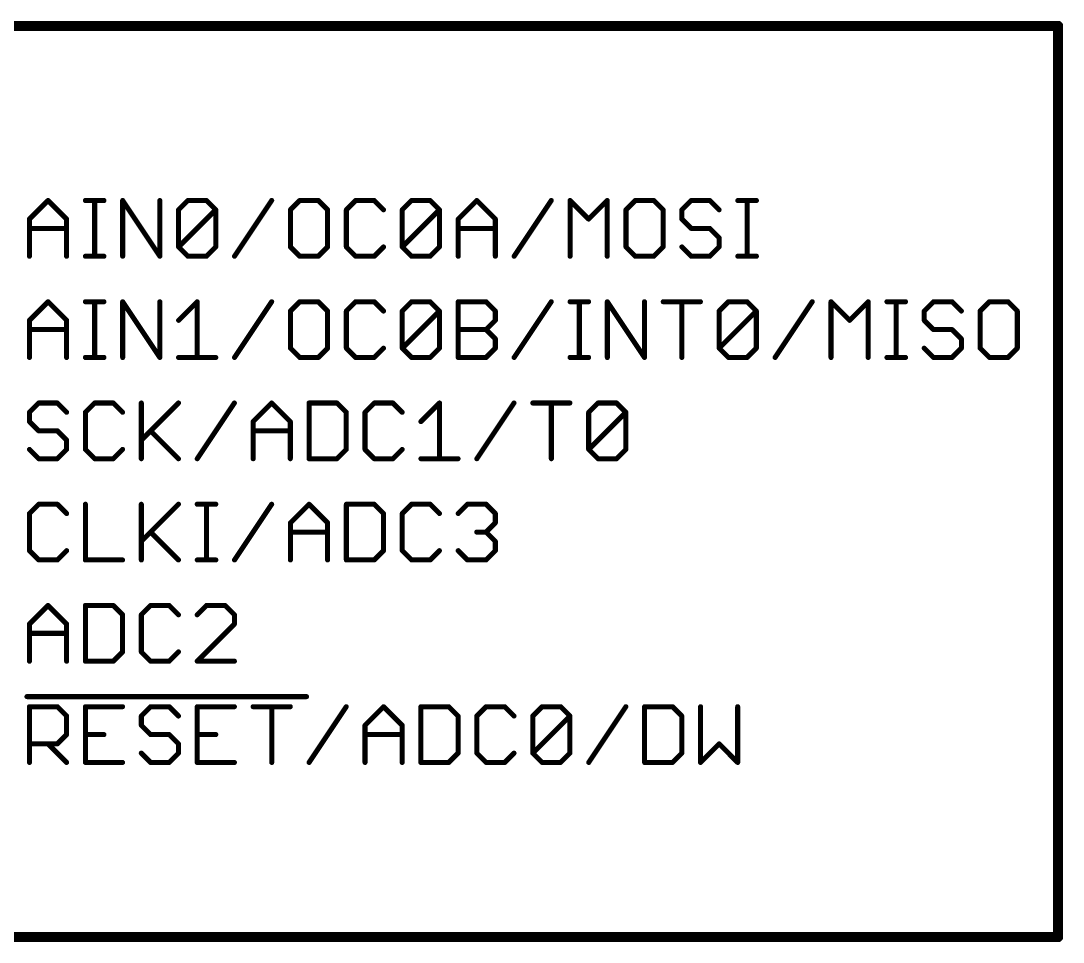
# Model space of a CAD drawing. Extents: x -18 to 94, y 13 to 106.
# Drawn here: x 67.95 to 94.11, y 48.13 to 71.25 of the extents above; entities that cross this region are included whole.
import ezdxf

# ---------------------------------------------------------------- set-up
doc = ezdxf.new("R2010")
doc.units = 0
doc.layers.add('94', color=14, linetype='CONTINUOUS')
doc.layers.add('95', color=251, linetype='CONTINUOUS')

msp = doc.modelspace()

# ---------------------------------------------------------------- linework, layer by layer
at = {"layer": '94', "const_width": 0.254}
for points in [[(50.8, 71.12), (93.98, 71.12)], [(93.98, 71.12), (93.98, 48.26)], [(93.98, 48.26), (50.8, 48.26)]]:
    msp.add_lwpolyline(points, dxfattribs=at)
at = {"layer": '94', "const_width": 0.127}
for points in [[(94.0435, 71.12, 1), (93.9165, 71.12)], [(93.98, 71.0565, 1), (93.98, 71.1835)], [(93.98, 48.1965, 1), (93.98, 48.3235)], [(93.9165, 48.26, 1), (94.0435, 48.26)]]:
    msp.add_lwpolyline(points, format="xyb", dxfattribs=at)
at = {"layer": '95', "const_width": 0.127}
for points in [[(68.1686, 66.2736), (68.6347, 66.7397)], [(68.6347, 66.7397), (69.1007, 66.2736)], [(69.5719, 66.7397), (70.0379, 66.7397)], [(69.8049, 65.3415), (69.8049, 66.7397)], [(70.5074, 65.3415), (70.5074, 66.7397)], [(70.5074, 66.7397), (71.4395, 65.3415)], [(71.4395, 65.3415), (71.4395, 66.7397)], [(71.9107, 66.5067), (72.1437, 66.7397)], [(72.1437, 66.7397), (72.6098, 66.7397)], [(72.6098, 66.7397), (72.8428, 66.5067)], [(73.314, 65.3415), (74.2461, 66.7397)], [(74.9503, 66.7397), (74.7172, 66.5067)], [(75.4163, 66.7397), (74.9503, 66.7397)], [(75.6494, 66.5067), (75.4163, 66.7397)], [(76.3535, 66.7397), (76.1205, 66.5067)], [(76.8196, 66.7397), (76.3535, 66.7397)], [(77.0526, 66.5067), (76.8196, 66.7397)], [(77.5238, 66.5067), (77.7568, 66.7397)], [(77.7568, 66.7397), (78.2229, 66.7397)], [(78.2229, 66.7397), (78.4559, 66.5067)], [(78.9271, 66.2736), (79.3931, 66.7397)], [(79.3931, 66.7397), (79.8592, 66.2736)], [(80.3303, 65.3415), (81.2625, 66.7397)], [(81.7336, 65.3415), (81.7336, 66.7397)], [(81.7336, 66.7397), (82.1997, 66.2736)], [(82.1997, 66.2736), (82.6658, 66.7397)], [(82.6658, 66.7397), (82.6658, 65.3415)], [(83.3699, 66.7397), (83.1369, 66.5067)], [(83.836, 66.7397), (83.3699, 66.7397)], [(84.069, 66.5067), (83.836, 66.7397)], [(84.7732, 66.7397), (84.5402, 66.5067)], [(85.2393, 66.7397), (84.7732, 66.7397)], [(85.4723, 66.5067), (85.2393, 66.7397)], [(85.9435, 66.7397), (86.4095, 66.7397)], [(86.1765, 65.3415), (86.1765, 66.7397)], [(71.9107, 65.5745), (71.9107, 66.5067)], [(71.9107, 65.5745), (72.8428, 66.5067)], [(72.8428, 66.5067), (72.8428, 65.5745)], [(74.7172, 66.5067), (74.7172, 65.5745)], [(75.6494, 65.5745), (75.6494, 66.5067)], [(76.1205, 66.5067), (76.1205, 65.5745)], [(77.5238, 65.5745), (77.5238, 66.5067)], [(77.5238, 65.5745), (78.4559, 66.5067)], [(78.4559, 66.5067), (78.4559, 65.5745)], [(83.1369, 66.5067), (83.1369, 65.5745)], [(84.069, 65.5745), (84.069, 66.5067)], [(84.5402, 66.5067), (84.5402, 66.2736)], [(68.1686, 65.3415), (68.1686, 66.2736)], [(69.1007, 66.2736), (69.1007, 65.3415)], [(78.9271, 65.3415), (78.9271, 66.2736)], [(79.8592, 66.2736), (79.8592, 65.3415)], [(84.5402, 66.2736), (84.7732, 66.0406)], [(68.1686, 66.0406), (69.1007, 66.0406)], [(78.9271, 66.0406), (79.8592, 66.0406)], [(84.7732, 66.0406), (85.2393, 66.0406)], [(85.2393, 66.0406), (85.4723, 65.8076)], [(85.4723, 65.8076), (85.4723, 65.5745)], [(69.5719, 65.3415), (70.0379, 65.3415)], [(72.1437, 65.3415), (71.9107, 65.5745)], [(72.6098, 65.3415), (72.1437, 65.3415)], [(72.8428, 65.5745), (72.6098, 65.3415)], [(74.7172, 65.5745), (74.9503, 65.3415)], [(74.9503, 65.3415), (75.4163, 65.3415)], [(75.4163, 65.3415), (75.6494, 65.5745)], [(76.1205, 65.5745), (76.3535, 65.3415)], [(76.3535, 65.3415), (76.8196, 65.3415)], [(76.8196, 65.3415), (77.0526, 65.5745)], [(77.7568, 65.3415), (77.5238, 65.5745)], [(78.2229, 65.3415), (77.7568, 65.3415)], [(78.4559, 65.5745), (78.2229, 65.3415)], [(83.1369, 65.5745), (83.3699, 65.3415)], [(83.3699, 65.3415), (83.836, 65.3415)], [(83.836, 65.3415), (84.069, 65.5745)], [(84.7732, 65.3415), (84.5402, 65.5745)], [(85.2393, 65.3415), (84.7732, 65.3415)], [(85.4723, 65.5745), (85.2393, 65.3415)], [(85.9435, 65.3415), (86.4095, 65.3415)], [(68.1686, 63.7336), (68.6347, 64.1997)], [(68.6347, 64.1997), (69.1007, 63.7336)], [(69.5719, 64.1997), (70.0379, 64.1997)], [(69.8049, 62.8015), (69.8049, 64.1997)], [(70.5074, 62.8015), (70.5074, 64.1997)], [(70.5074, 64.1997), (71.4395, 62.8015)], [(71.4395, 62.8015), (71.4395, 64.1997)], [(71.9107, 63.7336), (72.3767, 64.1997)], [(72.3767, 64.1997), (72.3767, 62.8015)], [(73.314, 62.8015), (74.2461, 64.1997)], [(74.9503, 64.1997), (74.7172, 63.9667)], [(75.4163, 64.1997), (74.9503, 64.1997)], [(75.6494, 63.9667), (75.4163, 64.1997)], [(76.3535, 64.1997), (76.1205, 63.9667)], [(76.8196, 64.1997), (76.3535, 64.1997)], [(77.0526, 63.9667), (76.8196, 64.1997)], [(77.5238, 63.9667), (77.7568, 64.1997)], [(77.7568, 64.1997), (78.2229, 64.1997)], [(78.2229, 64.1997), (78.4559, 63.9667)], [(78.9271, 62.8015), (78.9271, 64.1997)], [(78.9271, 64.1997), (79.6262, 64.1997)], [(79.6262, 64.1997), (79.8592, 63.9667)], [(80.3303, 62.8015), (81.2625, 64.1997)], [(81.7336, 64.1997), (82.1997, 64.1997)], [(81.9667, 62.8015), (81.9667, 64.1997)], [(82.6691, 62.8015), (82.6691, 64.1997)], [(82.6691, 64.1997), (83.6013, 62.8015)], [(83.6013, 62.8015), (83.6013, 64.1997)], [(84.0724, 64.1997), (85.0045, 64.1997)], [(84.5385, 62.8015), (84.5385, 64.1997)], [(85.4757, 63.9667), (85.7087, 64.1997)], [(85.7087, 64.1997), (86.1748, 64.1997)], [(86.1748, 64.1997), (86.4078, 63.9667)], [(86.879, 62.8015), (87.8111, 64.1997)], [(88.2823, 62.8015), (88.2823, 64.1997)], [(88.2823, 64.1997), (88.7483, 63.7336)], [(88.7483, 63.7336), (89.2144, 64.1997)], [(89.2144, 64.1997), (89.2144, 62.8015)], [(89.6855, 64.1997), (90.1516, 64.1997)], [(89.9186, 62.8015), (89.9186, 64.1997)], [(90.8541, 64.1997), (90.6211, 63.9667)], [(91.3201, 64.1997), (90.8541, 64.1997)], [(91.5532, 63.9667), (91.3201, 64.1997)], [(92.2574, 64.1997), (92.0243, 63.9667)], [(92.7234, 64.1997), (92.2574, 64.1997)], [(92.9565, 63.9667), (92.7234, 64.1997)], [(74.7172, 63.9667), (74.7172, 63.0345)], [(75.6494, 63.0345), (75.6494, 63.9667)], [(76.1205, 63.9667), (76.1205, 63.0345)], [(77.5238, 63.0345), (77.5238, 63.9667)], [(77.5238, 63.0345), (78.4559, 63.9667)], [(78.4559, 63.9667), (78.4559, 63.0345)], [(79.8592, 63.9667), (79.8592, 63.7336)], [(85.4757, 63.0345), (85.4757, 63.9667)], [(85.4757, 63.0345), (86.4078, 63.9667)], [(86.4078, 63.9667), (86.4078, 63.0345)], [(90.6211, 63.9667), (90.6211, 63.7336)], [(92.0243, 63.9667), (92.0243, 63.0345)], [(92.9565, 63.0345), (92.9565, 63.9667)], [(68.1686, 62.8015), (68.1686, 63.7336)], [(68.1686, 63.5006), (69.1007, 63.5006)], [(69.1007, 63.7336), (69.1007, 62.8015)], [(78.9271, 63.5006), (79.6262, 63.5006)], [(79.8592, 63.7336), (79.6262, 63.5006)], [(79.6262, 63.5006), (79.8592, 63.2676)], [(90.6211, 63.7336), (90.8541, 63.5006)], [(90.8541, 63.5006), (91.3201, 63.5006)], [(91.3201, 63.5006), (91.5532, 63.2676)], [(79.8592, 63.2676), (79.8592, 63.0345)], [(91.5532, 63.2676), (91.5532, 63.0345)], [(74.7172, 63.0345), (74.9503, 62.8015)], [(75.4163, 62.8015), (75.6494, 63.0345)], [(76.1205, 63.0345), (76.3535, 62.8015)], [(76.8196, 62.8015), (77.0526, 63.0345)], [(77.7568, 62.8015), (77.5238, 63.0345)], [(78.4559, 63.0345), (78.2229, 62.8015)], [(79.8592, 63.0345), (79.6262, 62.8015)], [(85.7087, 62.8015), (85.4757, 63.0345)], [(86.4078, 63.0345), (86.1748, 62.8015)], [(90.8541, 62.8015), (90.6211, 63.0345)], [(91.5532, 63.0345), (91.3201, 62.8015)], [(92.0243, 63.0345), (92.2574, 62.8015)], [(92.7234, 62.8015), (92.9565, 63.0345)], [(69.5719, 62.8015), (70.0379, 62.8015)], [(71.9107, 62.8015), (72.8428, 62.8015)], [(74.9503, 62.8015), (75.4163, 62.8015)], [(76.3535, 62.8015), (76.8196, 62.8015)], [(78.2229, 62.8015), (77.7568, 62.8015)], [(79.6262, 62.8015), (78.9271, 62.8015)], [(81.7336, 62.8015), (82.1997, 62.8015)], [(86.1748, 62.8015), (85.7087, 62.8015)], [(89.6855, 62.8015), (90.1516, 62.8015)], [(91.3201, 62.8015), (90.8541, 62.8015)], [(92.2574, 62.8015), (92.7234, 62.8015)], [(68.4016, 61.6597), (68.1686, 61.4267)], [(68.1686, 61.4267), (68.1686, 61.1936)], [(68.8677, 61.6597), (68.4016, 61.6597)], [(69.1007, 61.4267), (68.8677, 61.6597)], [(69.8049, 61.6597), (69.5719, 61.4267)], [(69.5719, 61.4267), (69.5719, 60.4945)], [(70.271, 61.6597), (69.8049, 61.6597)], [(70.504, 61.4267), (70.271, 61.6597)], [(70.9752, 61.6597), (70.9752, 60.2615)], [(70.9752, 60.7276), (71.9073, 61.6597)], [(72.3784, 60.2615), (73.3106, 61.6597)], [(73.7817, 61.1936), (74.2478, 61.6597)], [(74.2478, 61.6597), (74.7138, 61.1936)], [(75.185, 61.6597), (75.185, 60.2615)], [(75.8841, 61.6597), (75.185, 61.6597)], [(76.1171, 61.4267), (75.8841, 61.6597)], [(76.1171, 60.4945), (76.1171, 61.4267)], [(76.8213, 61.6597), (76.5883, 61.4267)], [(76.5883, 61.4267), (76.5883, 60.4945)], [(77.2874, 61.6597), (76.8213, 61.6597)], [(77.5204, 61.4267), (77.2874, 61.6597)], [(77.9915, 61.1936), (78.4576, 61.6597)], [(78.4576, 61.6597), (78.4576, 60.2615)], [(79.3948, 60.2615), (80.327, 61.6597)], [(80.7981, 61.6597), (81.7302, 61.6597)], [(81.2642, 60.2615), (81.2642, 61.6597)], [(82.2014, 61.4267), (82.4344, 61.6597)], [(82.2014, 60.4945), (82.2014, 61.4267)], [(82.2014, 60.4945), (83.1335, 61.4267)], [(82.4344, 61.6597), (82.9005, 61.6597)], [(82.9005, 61.6597), (83.1335, 61.4267)], [(83.1335, 61.4267), (83.1335, 60.4945)], [(68.1686, 61.1936), (68.4016, 60.9606)], [(73.7817, 60.2615), (73.7817, 61.1936)], [(74.7138, 61.1936), (74.7138, 60.2615)], [(68.4016, 60.9606), (68.8677, 60.9606)], [(68.8677, 60.9606), (69.1007, 60.7276)], [(71.2082, 60.9606), (71.9073, 60.2615)], [(73.7817, 60.9606), (74.7138, 60.9606)], [(69.1007, 60.7276), (69.1007, 60.4945)], [(68.4016, 60.2615), (68.1686, 60.4945)], [(69.1007, 60.4945), (68.8677, 60.2615)], [(69.5719, 60.4945), (69.8049, 60.2615)], [(70.271, 60.2615), (70.504, 60.4945)], [(75.8841, 60.2615), (76.1171, 60.4945)], [(76.5883, 60.4945), (76.8213, 60.2615)], [(77.2874, 60.2615), (77.5204, 60.4945)], [(82.4344, 60.2615), (82.2014, 60.4945)], [(83.1335, 60.4945), (82.9005, 60.2615)], [(68.8677, 60.2615), (68.4016, 60.2615)], [(69.8049, 60.2615), (70.271, 60.2615)], [(75.185, 60.2615), (75.8841, 60.2615)], [(76.8213, 60.2615), (77.2874, 60.2615)], [(77.9915, 60.2615), (78.9237, 60.2615)], [(82.9005, 60.2615), (82.4344, 60.2615)], [(68.4016, 59.1197), (68.1686, 58.8867)], [(68.8677, 59.1197), (68.4016, 59.1197)], [(69.1007, 58.8867), (68.8677, 59.1197)], [(69.5719, 59.1197), (69.5719, 57.7215)], [(70.9752, 59.1197), (70.9752, 57.7215)], [(70.9752, 58.1876), (71.9073, 59.1197)], [(72.3784, 59.1197), (72.8445, 59.1197)], [(72.6115, 57.7215), (72.6115, 59.1197)], [(73.314, 57.7215), (74.2461, 59.1197)], [(74.7172, 58.6536), (75.1833, 59.1197)], [(75.1833, 59.1197), (75.6494, 58.6536)], [(76.1205, 59.1197), (76.1205, 57.7215)], [(76.8196, 59.1197), (76.1205, 59.1197)], [(77.0526, 58.8867), (76.8196, 59.1197)], [(77.7568, 59.1197), (77.5238, 58.8867)], [(78.2229, 59.1197), (77.7568, 59.1197)], [(78.4559, 58.8867), (78.2229, 59.1197)], [(78.9271, 58.8867), (79.1601, 59.1197)], [(79.1601, 59.1197), (79.6262, 59.1197)], [(79.6262, 59.1197), (79.8592, 58.8867)], [(68.1686, 58.8867), (68.1686, 57.9545)], [(77.0526, 57.9545), (77.0526, 58.8867)], [(77.5238, 58.8867), (77.5238, 57.9545)], [(79.8592, 58.8867), (79.8592, 58.6536)], [(74.7172, 57.7215), (74.7172, 58.6536)], [(75.6494, 58.6536), (75.6494, 57.7215)], [(79.8592, 58.6536), (79.6262, 58.4206)], [(71.2082, 58.4206), (71.9073, 57.7215)], [(74.7172, 58.4206), (75.6494, 58.4206)], [(79.6262, 58.4206), (79.3931, 58.4206)], [(79.6262, 58.4206), (79.8592, 58.1876)], [(79.8592, 58.1876), (79.8592, 57.9545)], [(68.1686, 57.9545), (68.4016, 57.7215)], [(68.8677, 57.7215), (69.1007, 57.9545)], [(76.8196, 57.7215), (77.0526, 57.9545)], [(77.5238, 57.9545), (77.7568, 57.7215)], [(78.2229, 57.7215), (78.4559, 57.9545)], [(79.1601, 57.7215), (78.9271, 57.9545)], [(79.8592, 57.9545), (79.6262, 57.7215)], [(68.4016, 57.7215), (68.8677, 57.7215)], [(69.5719, 57.7215), (70.504, 57.7215)], [(72.3784, 57.7215), (72.8445, 57.7215)], [(76.1205, 57.7215), (76.8196, 57.7215)], [(77.7568, 57.7215), (78.2229, 57.7215)], [(79.6262, 57.7215), (79.1601, 57.7215)], [(68.1686, 56.1136), (68.6347, 56.5797)], [(68.6347, 56.5797), (69.1007, 56.1136)], [(69.5719, 56.5797), (69.5719, 55.1815)], [(70.271, 56.5797), (69.5719, 56.5797)], [(70.504, 56.3467), (70.271, 56.5797)], [(71.2082, 56.5797), (70.9752, 56.3467)], [(71.6743, 56.5797), (71.2082, 56.5797)], [(71.9073, 56.3467), (71.6743, 56.5797)], [(72.6115, 56.5797), (72.3784, 56.3467)], [(73.0775, 56.5797), (72.6115, 56.5797)], [(73.3106, 56.3467), (73.0775, 56.5797)], [(70.504, 55.4145), (70.504, 56.3467)], [(70.9752, 56.3467), (70.9752, 55.4145)], [(73.3106, 56.1136), (73.3106, 56.3467)], [(68.1686, 55.1815), (68.1686, 56.1136)], [(69.1007, 56.1136), (69.1007, 55.1815)], [(72.3784, 55.1815), (73.3106, 56.1136)], [(68.1686, 55.8806), (69.1007, 55.8806)], [(70.271, 55.1815), (70.504, 55.4145)], [(70.9752, 55.4145), (71.2082, 55.1815)], [(71.6743, 55.1815), (71.9073, 55.4145)], [(69.5719, 55.1815), (70.271, 55.1815)], [(71.2082, 55.1815), (71.6743, 55.1815)], [(73.3106, 55.1815), (72.3784, 55.1815)], [(68.1051, 54.2925), (75.1215, 54.2925)], [(68.1686, 52.6415), (68.1686, 54.0397)], [(68.1686, 54.0397), (68.8677, 54.0397)], [(68.8677, 54.0397), (69.1007, 53.8067)], [(70.504, 54.0397), (69.5719, 54.0397)], [(69.5719, 54.0397), (69.5719, 52.6415)], [(71.2082, 54.0397), (70.9752, 53.8067)], [(71.6743, 54.0397), (71.2082, 54.0397)], [(71.9073, 53.8067), (71.6743, 54.0397)], [(73.3106, 54.0397), (72.3784, 54.0397)], [(72.3784, 54.0397), (72.3784, 52.6415)], [(73.7817, 54.0397), (74.7138, 54.0397)], [(74.2478, 52.6415), (74.2478, 54.0397)], [(75.185, 52.6415), (76.1171, 54.0397)], [(76.5883, 53.5736), (77.0543, 54.0397)], [(77.0543, 54.0397), (77.5204, 53.5736)], [(77.9915, 54.0397), (77.9915, 52.6415)], [(78.6906, 54.0397), (77.9915, 54.0397)], [(78.9237, 53.8067), (78.6906, 54.0397)], [(79.6279, 54.0397), (79.3948, 53.8067)], [(80.0939, 54.0397), (79.6279, 54.0397)], [(80.327, 53.8067), (80.0939, 54.0397)], [(80.7981, 53.8067), (81.0311, 54.0397)], [(81.0311, 54.0397), (81.4972, 54.0397)], [(81.4972, 54.0397), (81.7302, 53.8067)], [(82.2014, 52.6415), (83.1335, 54.0397)], [(83.6047, 54.0397), (83.6047, 52.6415)], [(84.3038, 54.0397), (83.6047, 54.0397)], [(84.5368, 53.8067), (84.3038, 54.0397)], [(85.0079, 54.0397), (85.0079, 52.6415)], [(85.9401, 52.6415), (85.9401, 54.0397)], [(69.1007, 53.8067), (69.1007, 53.3406)], [(70.9752, 53.8067), (70.9752, 53.5736)], [(70.9752, 53.5736), (71.2082, 53.3406)], [(76.5883, 52.6415), (76.5883, 53.5736)], [(77.5204, 53.5736), (77.5204, 52.6415)], [(78.9237, 52.8745), (78.9237, 53.8067)], [(79.3948, 53.8067), (79.3948, 52.8745)], [(80.7981, 52.8745), (80.7981, 53.8067)], [(80.7981, 52.8745), (81.7302, 53.8067)], [(81.7302, 53.8067), (81.7302, 52.8745)], [(84.5368, 52.8745), (84.5368, 53.8067)], [(69.1007, 53.3406), (68.8677, 53.1076)], [(69.5719, 53.3406), (70.0379, 53.3406)], [(71.2082, 53.3406), (71.6743, 53.3406)], [(71.6743, 53.3406), (71.9073, 53.1076)], [(72.3784, 53.3406), (72.8445, 53.3406)], [(76.5883, 53.3406), (77.5204, 53.3406)], [(68.8677, 53.1076), (68.1686, 53.1076)], [(68.6347, 53.1076), (69.1007, 52.6415)], [(71.9073, 53.1076), (71.9073, 52.8745)], [(85.0079, 52.6415), (85.474, 53.1076)], [(85.474, 53.1076), (85.9401, 52.6415)], [(71.2082, 52.6415), (70.9752, 52.8745)], [(71.9073, 52.8745), (71.6743, 52.6415)], [(78.6906, 52.6415), (78.9237, 52.8745)], [(79.3948, 52.8745), (79.6279, 52.6415)], [(80.0939, 52.6415), (80.327, 52.8745)], [(81.0311, 52.6415), (80.7981, 52.8745)], [(81.7302, 52.8745), (81.4972, 52.6415)], [(84.3038, 52.6415), (84.5368, 52.8745)], [(69.5719, 52.6415), (70.504, 52.6415)], [(71.6743, 52.6415), (71.2082, 52.6415)], [(72.3784, 52.6415), (73.3106, 52.6415)], [(77.9915, 52.6415), (78.6906, 52.6415)], [(79.6279, 52.6415), (80.0939, 52.6415)], [(81.4972, 52.6415), (81.0311, 52.6415)], [(83.6047, 52.6415), (84.3038, 52.6415)]]:
    msp.add_lwpolyline(points, dxfattribs=at)
at = {"layer": '95', "const_width": 0.0635}
for points in [[(68.6571, 66.7621, 1), (68.6122, 66.7172)], [(68.6571, 66.7172, 1), (68.6122, 66.7621)], [(69.5719, 66.7714, 1), (69.5719, 66.7079)], [(69.8367, 66.7397, 1), (69.7732, 66.7397)], [(70.0379, 66.7079, 1), (70.0379, 66.7714)], [(70.5391, 66.7397, 1), (70.4756, 66.7397)], [(70.5338, 66.7573, 1), (70.481, 66.7221)], [(71.4713, 66.7397, 1), (71.4078, 66.7397)], [(72.1437, 66.7714, 1), (72.1437, 66.7079)], [(72.1662, 66.7172, 1), (72.1213, 66.7621)], [(72.6322, 66.7621, 1), (72.5873, 66.7172)], [(72.6098, 66.7079, 1), (72.6098, 66.7714)], [(74.2725, 66.7221, 1), (74.2197, 66.7573)], [(74.9503, 66.7714, 1), (74.9503, 66.7079)], [(74.9727, 66.7172, 1), (74.9278, 66.7621)], [(75.4388, 66.7621, 1), (75.3939, 66.7172)], [(75.4163, 66.7079, 1), (75.4163, 66.7714)], [(76.3535, 66.7714, 1), (76.3535, 66.7079)], [(76.376, 66.7172, 1), (76.3311, 66.7621)], [(76.8421, 66.7621, 1), (76.7972, 66.7172)], [(76.8196, 66.7079, 1), (76.8196, 66.7714)], [(77.7568, 66.7714, 1), (77.7568, 66.7079)], [(77.7793, 66.7172, 1), (77.7344, 66.7621)], [(78.2453, 66.7621, 1), (78.2004, 66.7172)], [(78.2229, 66.7079, 1), (78.2229, 66.7714)], [(79.4156, 66.7621, 1), (79.3707, 66.7172)], [(79.4156, 66.7172, 1), (79.3707, 66.7621)], [(81.2889, 66.7221, 1), (81.2361, 66.7573)], [(81.7654, 66.7397, 1), (81.7019, 66.7397)], [(81.7561, 66.7621, 1), (81.7112, 66.7172)], [(82.6975, 66.7397, 1), (82.634, 66.7397)], [(82.6882, 66.7172, 1), (82.6433, 66.7621)], [(83.3699, 66.7714, 1), (83.3699, 66.7079)], [(83.3924, 66.7172, 1), (83.3475, 66.7621)], [(83.8584, 66.7621, 1), (83.8135, 66.7172)], [(83.836, 66.7079, 1), (83.836, 66.7714)], [(84.7732, 66.7714, 1), (84.7732, 66.7079)], [(84.7957, 66.7172, 1), (84.7508, 66.7621)], [(85.2617, 66.7621, 1), (85.2168, 66.7172)], [(85.2393, 66.7079, 1), (85.2393, 66.7714)], [(85.9435, 66.7714, 1), (85.9435, 66.7079)], [(86.2082, 66.7397, 1), (86.1447, 66.7397)], [(86.4095, 66.7079, 1), (86.4095, 66.7714)], [(71.9424, 66.5067, 1), (71.8789, 66.5067)], [(71.8882, 66.5291, 1), (71.9331, 66.4842)], [(72.8746, 66.5067, 1), (72.8111, 66.5067)], [(72.8653, 66.4842, 1), (72.8204, 66.5291)], [(72.8204, 66.4842, 1), (72.8653, 66.5291)], [(74.749, 66.5067, 1), (74.6855, 66.5067)], [(74.6948, 66.5291, 1), (74.7397, 66.4842)], [(75.6811, 66.5067, 1), (75.6176, 66.5067)], [(75.6269, 66.4842, 1), (75.6718, 66.5291)], [(76.1523, 66.5067, 1), (76.0888, 66.5067)], [(76.0981, 66.5291, 1), (76.143, 66.4842)], [(77.0302, 66.4842, 1), (77.0751, 66.5291)], [(77.5555, 66.5067, 1), (77.492, 66.5067)], [(77.5013, 66.5291, 1), (77.5462, 66.4842)], [(78.4877, 66.5067, 1), (78.4242, 66.5067)], [(78.4784, 66.4842, 1), (78.4335, 66.5291)], [(78.4335, 66.4842, 1), (78.4784, 66.5291)], [(83.1686, 66.5067, 1), (83.1051, 66.5067)], [(83.1144, 66.5291, 1), (83.1594, 66.4842)], [(84.1008, 66.5067, 1), (84.0373, 66.5067)], [(84.0466, 66.4842, 1), (84.0915, 66.5291)], [(84.5719, 66.5067, 1), (84.5084, 66.5067)], [(84.5177, 66.5291, 1), (84.5626, 66.4842)], [(85.4499, 66.4842, 1), (85.4948, 66.5291)], [(68.2004, 66.2736, 1), (68.1368, 66.2736)], [(68.1461, 66.2961, 1), (68.1911, 66.2512)], [(69.1325, 66.2736, 1), (69.069, 66.2736)], [(69.0783, 66.2512, 1), (69.1232, 66.2961)], [(78.9588, 66.2736, 1), (78.8953, 66.2736)], [(78.9046, 66.2961, 1), (78.9495, 66.2512)], [(79.8909, 66.2736, 1), (79.8274, 66.2736)], [(79.8367, 66.2512, 1), (79.8816, 66.2961)], [(82.1772, 66.2961, 1), (82.2221, 66.2512)], [(82.1772, 66.2512, 1), (82.2221, 66.2961)], [(84.5084, 66.2736, 1), (84.5719, 66.2736)], [(84.5626, 66.2961, 1), (84.5177, 66.2512)], [(68.1686, 66.0723, 1), (68.1686, 66.0088)], [(69.1007, 66.0088, 1), (69.1007, 66.0723)], [(78.9271, 66.0723, 1), (78.9271, 66.0088)], [(79.8592, 66.0088, 1), (79.8592, 66.0723)], [(84.7732, 66.0723, 1), (84.7732, 66.0088)], [(84.7508, 66.0181, 1), (84.7957, 66.063)], [(85.2617, 66.063, 1), (85.2168, 66.0181)], [(85.2393, 66.0088, 1), (85.2393, 66.0723)], [(85.5041, 65.8076, 1), (85.4406, 65.8076)], [(85.4499, 65.7851, 1), (85.4948, 65.83)], [(69.5719, 65.3732, 1), (69.5719, 65.3097)], [(70.0379, 65.3097, 1), (70.0379, 65.3732)], [(71.4131, 65.3239, 1), (71.4659, 65.3591)], [(71.8789, 65.5745, 1), (71.9424, 65.5745)], [(71.9331, 65.597, 1), (71.8882, 65.5521)], [(71.8882, 65.597, 1), (71.9331, 65.5521)], [(72.1437, 65.3732, 1), (72.1437, 65.3097)], [(72.1213, 65.319, 1), (72.1662, 65.364)], [(72.5873, 65.364, 1), (72.6322, 65.319)], [(72.6098, 65.3097, 1), (72.6098, 65.3732)], [(72.8111, 65.5745, 1), (72.8746, 65.5745)], [(72.8653, 65.5521, 1), (72.8204, 65.597)], [(73.2875, 65.3591, 1), (73.3404, 65.3239)], [(74.7397, 65.597, 1), (74.6948, 65.5521)], [(74.6855, 65.5745, 1), (74.749, 65.5745)], [(74.9503, 65.3732, 1), (74.9503, 65.3097)], [(74.9278, 65.319, 1), (74.9727, 65.364)], [(75.3939, 65.364, 1), (75.4388, 65.319)], [(75.4163, 65.3097, 1), (75.4163, 65.3732)], [(75.6176, 65.5745, 1), (75.6811, 65.5745)], [(75.6718, 65.5521, 1), (75.6269, 65.597)], [(76.143, 65.597, 1), (76.0981, 65.5521)], [(76.0888, 65.5745, 1), (76.1523, 65.5745)], [(76.3535, 65.3732, 1), (76.3535, 65.3097)], [(76.3311, 65.319, 1), (76.376, 65.364)], [(76.7972, 65.364, 1), (76.8421, 65.319)], [(76.8196, 65.3097, 1), (76.8196, 65.3732)], [(77.0751, 65.5521, 1), (77.0302, 65.597)], [(77.5462, 65.597, 1), (77.5013, 65.5521)], [(77.5013, 65.597, 1), (77.5462, 65.5521)], [(77.492, 65.5745, 1), (77.5555, 65.5745)], [(77.7568, 65.3732, 1), (77.7568, 65.3097)], [(77.7344, 65.319, 1), (77.7793, 65.364)], [(78.2004, 65.364, 1), (78.2453, 65.319)], [(78.2229, 65.3097, 1), (78.2229, 65.3732)], [(78.4242, 65.5745, 1), (78.4877, 65.5745)], [(78.4784, 65.5521, 1), (78.4335, 65.597)], [(80.3039, 65.3591, 1), (80.3568, 65.3239)], [(83.1051, 65.5745, 1), (83.1686, 65.5745)], [(83.1594, 65.597, 1), (83.1144, 65.5521)], [(83.3699, 65.3732, 1), (83.3699, 65.3097)], [(83.3475, 65.319, 1), (83.3924, 65.364)], [(83.8135, 65.364, 1), (83.8584, 65.319)], [(83.836, 65.3097, 1), (83.836, 65.3732)], [(84.0373, 65.5745, 1), (84.1008, 65.5745)], [(84.0915, 65.5521, 1), (84.0466, 65.597)], [(84.5626, 65.597, 1), (84.5177, 65.5521)], [(84.7732, 65.3732, 1), (84.7732, 65.3097)], [(84.7508, 65.319, 1), (84.7957, 65.364)], [(85.2168, 65.364, 1), (85.2617, 65.319)], [(85.2393, 65.3097, 1), (85.2393, 65.3732)], [(85.4406, 65.5745, 1), (85.5041, 65.5745)], [(85.4948, 65.5521, 1), (85.4499, 65.597)], [(85.9435, 65.3732, 1), (85.9435, 65.3097)], [(86.4095, 65.3097, 1), (86.4095, 65.3732)], [(68.1368, 65.3415, 1), (68.2004, 65.3415)], [(69.069, 65.3415, 1), (69.1325, 65.3415)], [(69.7732, 65.3415, 1), (69.8367, 65.3415)], [(70.4756, 65.3415, 1), (70.5391, 65.3415)], [(71.4078, 65.3415, 1), (71.4713, 65.3415)], [(78.8953, 65.3415, 1), (78.9588, 65.3415)], [(79.8274, 65.3415, 1), (79.8909, 65.3415)], [(81.7019, 65.3415, 1), (81.7654, 65.3415)], [(82.634, 65.3415, 1), (82.6975, 65.3415)], [(86.1447, 65.3415, 1), (86.2082, 65.3415)], [(68.6571, 64.2221, 1), (68.6122, 64.1772)], [(68.6571, 64.1772, 1), (68.6122, 64.2221)], [(69.5719, 64.2314, 1), (69.5719, 64.1679)], [(69.8367, 64.1997, 1), (69.7732, 64.1997)], [(70.0379, 64.1679, 1), (70.0379, 64.2314)], [(70.5391, 64.1997, 1), (70.4756, 64.1997)], [(70.5338, 64.2173, 1), (70.481, 64.1821)], [(71.4713, 64.1997, 1), (71.4078, 64.1997)], [(72.4085, 64.1997, 1), (72.345, 64.1997)], [(72.3992, 64.1772, 1), (72.3543, 64.2221)], [(74.2725, 64.1821, 1), (74.2197, 64.2173)], [(74.9503, 64.2314, 1), (74.9503, 64.1679)], [(74.9727, 64.1772, 1), (74.9278, 64.2221)], [(75.4388, 64.2221, 1), (75.3939, 64.1772)], [(75.4163, 64.1679, 1), (75.4163, 64.2314)], [(76.3535, 64.2314, 1), (76.3535, 64.1679)], [(76.376, 64.1772, 1), (76.3311, 64.2221)], [(76.8421, 64.2221, 1), (76.7972, 64.1772)], [(76.8196, 64.1679, 1), (76.8196, 64.2314)], [(77.7568, 64.2314, 1), (77.7568, 64.1679)], [(77.7793, 64.1772, 1), (77.7344, 64.2221)], [(78.2453, 64.2221, 1), (78.2004, 64.1772)], [(78.2229, 64.1679, 1), (78.2229, 64.2314)], [(78.9588, 64.1997, 1), (78.8953, 64.1997)], [(78.9271, 64.2314, 1), (78.9271, 64.1679)], [(79.6486, 64.2221, 1), (79.6037, 64.1772)], [(79.6262, 64.1679, 1), (79.6262, 64.2314)], [(81.2889, 64.1821, 1), (81.2361, 64.2173)], [(81.7336, 64.2314, 1), (81.7336, 64.1679)], [(81.9984, 64.1997, 1), (81.9349, 64.1997)], [(82.1997, 64.1679, 1), (82.1997, 64.2314)], [(82.7009, 64.1997, 1), (82.6374, 64.1997)], [(82.6956, 64.2173, 1), (82.6427, 64.1821)], [(83.633, 64.1997, 1), (83.5695, 64.1997)], [(84.0724, 64.2314, 1), (84.0724, 64.1679)], [(84.5702, 64.1997, 1), (84.5067, 64.1997)], [(85.0045, 64.1679, 1), (85.0045, 64.2314)], [(85.7087, 64.2314, 1), (85.7087, 64.1679)], [(85.7312, 64.1772, 1), (85.6863, 64.2221)], [(86.1972, 64.2221, 1), (86.1523, 64.1772)], [(86.1748, 64.1679, 1), (86.1748, 64.2314)], [(87.8375, 64.1821, 1), (87.7847, 64.2173)], [(88.314, 64.1997, 1), (88.2505, 64.1997)], [(88.3047, 64.2221, 1), (88.2598, 64.1772)], [(89.2461, 64.1997, 1), (89.1826, 64.1997)], [(89.2368, 64.1772, 1), (89.1919, 64.2221)], [(89.6855, 64.2314, 1), (89.6855, 64.1679)], [(89.9503, 64.1997, 1), (89.8868, 64.1997)], [(90.1516, 64.1679, 1), (90.1516, 64.2314)], [(90.8541, 64.2314, 1), (90.8541, 64.1679)], [(90.8765, 64.1772, 1), (90.8316, 64.2221)], [(91.3426, 64.2221, 1), (91.2977, 64.1772)], [(91.3201, 64.1679, 1), (91.3201, 64.2314)], [(92.2574, 64.2314, 1), (92.2574, 64.1679)], [(92.2798, 64.1772, 1), (92.2349, 64.2221)], [(92.7459, 64.2221, 1), (92.701, 64.1772)], [(92.7234, 64.1679, 1), (92.7234, 64.2314)], [(74.749, 63.9667, 1), (74.6855, 63.9667)], [(74.6948, 63.9891, 1), (74.7397, 63.9442)], [(75.6811, 63.9667, 1), (75.6176, 63.9667)], [(75.6269, 63.9442, 1), (75.6718, 63.9891)], [(76.1523, 63.9667, 1), (76.0888, 63.9667)], [(76.0981, 63.9891, 1), (76.143, 63.9442)], [(77.0302, 63.9442, 1), (77.0751, 63.9891)], [(77.5555, 63.9667, 1), (77.492, 63.9667)], [(77.5013, 63.9891, 1), (77.5462, 63.9442)], [(78.4877, 63.9667, 1), (78.4242, 63.9667)], [(78.4784, 63.9442, 1), (78.4335, 63.9891)], [(78.4335, 63.9442, 1), (78.4784, 63.9891)], [(79.8909, 63.9667, 1), (79.8274, 63.9667)], [(79.8367, 63.9442, 1), (79.8816, 63.9891)], [(85.5074, 63.9667, 1), (85.4439, 63.9667)], [(85.4532, 63.9891, 1), (85.4981, 63.9442)], [(86.4396, 63.9667, 1), (86.3761, 63.9667)], [(86.4303, 63.9442, 1), (86.3854, 63.9891)], [(86.3854, 63.9442, 1), (86.4303, 63.9891)], [(90.6528, 63.9667, 1), (90.5893, 63.9667)], [(90.5986, 63.9891, 1), (90.6435, 63.9442)], [(91.5307, 63.9442, 1), (91.5756, 63.9891)], [(92.0561, 63.9667, 1), (91.9926, 63.9667)], [(92.0019, 63.9891, 1), (92.0468, 63.9442)], [(92.9882, 63.9667, 1), (92.9247, 63.9667)], [(92.934, 63.9442, 1), (92.9789, 63.9891)], [(68.2004, 63.7336, 1), (68.1368, 63.7336)], [(68.1461, 63.7561, 1), (68.1911, 63.7112)], [(68.1686, 63.5323, 1), (68.1686, 63.4688)], [(69.1325, 63.7336, 1), (69.069, 63.7336)], [(69.0783, 63.7112, 1), (69.1232, 63.7561)], [(69.1007, 63.4688, 1), (69.1007, 63.5323)], [(71.8882, 63.7561, 1), (71.9331, 63.7112)], [(78.9271, 63.5323, 1), (78.9271, 63.4688)], [(79.6486, 63.523, 1), (79.6037, 63.4781)], [(79.6262, 63.4688, 1), (79.6262, 63.5323)], [(79.8274, 63.7336, 1), (79.8909, 63.7336)], [(79.8816, 63.7112, 1), (79.8367, 63.7561)], [(88.7259, 63.7561, 1), (88.7708, 63.7112)], [(88.7259, 63.7112, 1), (88.7708, 63.7561)], [(90.5893, 63.7336, 1), (90.6528, 63.7336)], [(90.6435, 63.7561, 1), (90.5986, 63.7112)], [(90.8541, 63.5323, 1), (90.8541, 63.4688)], [(91.3426, 63.523, 1), (91.2977, 63.4781)], [(91.3201, 63.4688, 1), (91.3201, 63.5323)], [(79.6037, 63.523, 1), (79.6486, 63.4781)], [(79.8909, 63.2676, 1), (79.8274, 63.2676)], [(79.8367, 63.2451, 1), (79.8816, 63.29)], [(90.8316, 63.4781, 1), (90.8765, 63.523)], [(91.5849, 63.2676, 1), (91.5214, 63.2676)], [(91.5307, 63.2451, 1), (91.5756, 63.29)], [(74.7397, 63.057, 1), (74.6948, 63.0121)], [(74.6855, 63.0345, 1), (74.749, 63.0345)], [(75.6176, 63.0345, 1), (75.6811, 63.0345)], [(75.6718, 63.0121, 1), (75.6269, 63.057)], [(76.143, 63.057, 1), (76.0981, 63.0121)], [(76.0888, 63.0345, 1), (76.1523, 63.0345)], [(77.0751, 63.0121, 1), (77.0302, 63.057)], [(77.5462, 63.057, 1), (77.5013, 63.0121)], [(77.5013, 63.057, 1), (77.5462, 63.0121)], [(77.492, 63.0345, 1), (77.5555, 63.0345)], [(78.4242, 63.0345, 1), (78.4877, 63.0345)], [(78.4784, 63.0121, 1), (78.4335, 63.057)], [(79.8274, 63.0345, 1), (79.8909, 63.0345)], [(79.8816, 63.0121, 1), (79.8367, 63.057)], [(85.4439, 63.0345, 1), (85.5074, 63.0345)], [(85.4981, 63.057, 1), (85.4532, 63.0121)], [(85.4532, 63.057, 1), (85.4981, 63.0121)], [(86.3761, 63.0345, 1), (86.4396, 63.0345)], [(86.4303, 63.0121, 1), (86.3854, 63.057)], [(90.6435, 63.057, 1), (90.5986, 63.0121)], [(91.5214, 63.0345, 1), (91.5849, 63.0345)], [(91.5756, 63.0121, 1), (91.5307, 63.057)], [(91.9926, 63.0345, 1), (92.0561, 63.0345)], [(92.0468, 63.057, 1), (92.0019, 63.0121)], [(92.9247, 63.0345, 1), (92.9882, 63.0345)], [(92.9789, 63.0121, 1), (92.934, 63.057)], [(68.1368, 62.8015, 1), (68.2004, 62.8015)], [(69.069, 62.8015, 1), (69.1325, 62.8015)], [(69.5719, 62.8333, 1), (69.5719, 62.7698)], [(69.7732, 62.8015, 1), (69.8367, 62.8015)], [(70.0379, 62.7698, 1), (70.0379, 62.8333)], [(70.4756, 62.8015, 1), (70.5391, 62.8015)], [(71.4078, 62.8015, 1), (71.4713, 62.8015)], [(71.4131, 62.7839, 1), (71.4659, 62.8191)], [(71.9107, 62.8333, 1), (71.9107, 62.7698)], [(72.345, 62.8015, 1), (72.4085, 62.8015)], [(72.8428, 62.7698, 1), (72.8428, 62.8333)], [(73.2875, 62.8191, 1), (73.3404, 62.7839)], [(74.9503, 62.8333, 1), (74.9503, 62.7698)], [(74.9278, 62.779, 1), (74.9727, 62.824)], [(75.3939, 62.824, 1), (75.4388, 62.779)], [(75.4163, 62.7698, 1), (75.4163, 62.8333)], [(76.3535, 62.8333, 1), (76.3535, 62.7698)], [(76.3311, 62.779, 1), (76.376, 62.824)], [(76.7972, 62.824, 1), (76.8421, 62.779)], [(76.8196, 62.7698, 1), (76.8196, 62.8333)], [(77.7568, 62.8333, 1), (77.7568, 62.7698)], [(77.7344, 62.779, 1), (77.7793, 62.824)], [(78.2004, 62.824, 1), (78.2453, 62.779)], [(78.2229, 62.7698, 1), (78.2229, 62.8333)], [(78.9271, 62.8333, 1), (78.9271, 62.7698)], [(78.8953, 62.8015, 1), (78.9588, 62.8015)], [(79.6037, 62.824, 1), (79.6486, 62.779)], [(79.6262, 62.7698, 1), (79.6262, 62.8333)], [(80.3039, 62.8191, 1), (80.3568, 62.7839)], [(81.7336, 62.8333, 1), (81.7336, 62.7698)], [(81.9349, 62.8015, 1), (81.9984, 62.8015)], [(82.1997, 62.7698, 1), (82.1997, 62.8333)], [(82.6374, 62.8015, 1), (82.7009, 62.8015)], [(83.5695, 62.8015, 1), (83.633, 62.8015)], [(83.5749, 62.7839, 1), (83.6277, 62.8191)], [(84.5067, 62.8015, 1), (84.5702, 62.8015)], [(85.7087, 62.8333, 1), (85.7087, 62.7698)], [(85.6863, 62.779, 1), (85.7312, 62.824)], [(86.1523, 62.824, 1), (86.1972, 62.779)], [(86.1748, 62.7698, 1), (86.1748, 62.8333)], [(86.8526, 62.8191, 1), (86.9054, 62.7839)], [(88.2505, 62.8015, 1), (88.314, 62.8015)], [(89.1826, 62.8015, 1), (89.2461, 62.8015)], [(89.6855, 62.8333, 1), (89.6855, 62.7698)], [(89.8868, 62.8015, 1), (89.9503, 62.8015)], [(90.1516, 62.7698, 1), (90.1516, 62.8333)], [(90.8541, 62.8333, 1), (90.8541, 62.7698)], [(90.8316, 62.779, 1), (90.8765, 62.824)], [(91.2977, 62.824, 1), (91.3426, 62.779)], [(91.3201, 62.7698, 1), (91.3201, 62.8333)], [(92.2574, 62.8333, 1), (92.2574, 62.7698)], [(92.2349, 62.779, 1), (92.2798, 62.824)], [(92.701, 62.824, 1), (92.7459, 62.779)], [(92.7234, 62.7698, 1), (92.7234, 62.8333)], [(68.2004, 61.4267, 1), (68.1368, 61.4267)], [(68.1461, 61.4491, 1), (68.1911, 61.4042)], [(68.4016, 61.6914, 1), (68.4016, 61.6279)], [(68.4241, 61.6372, 1), (68.3792, 61.6821)], [(68.8901, 61.6821, 1), (68.8452, 61.6372)], [(68.8677, 61.6279, 1), (68.8677, 61.6914)], [(69.0783, 61.4042, 1), (69.1232, 61.4491)], [(69.6036, 61.4267, 1), (69.5401, 61.4267)], [(69.5494, 61.4491, 1), (69.5943, 61.4042)], [(69.8049, 61.6914, 1), (69.8049, 61.6279)], [(69.8274, 61.6372, 1), (69.7825, 61.6821)], [(70.2934, 61.6821, 1), (70.2485, 61.6372)], [(70.271, 61.6279, 1), (70.271, 61.6914)], [(70.4816, 61.4042, 1), (70.5265, 61.4491)], [(71.0069, 61.6597, 1), (70.9434, 61.6597)], [(71.9297, 61.6372, 1), (71.8848, 61.6821)], [(73.337, 61.6421, 1), (73.2841, 61.6773)], [(74.2702, 61.6821, 1), (74.2253, 61.6372)], [(74.2702, 61.6372, 1), (74.2253, 61.6821)], [(75.2167, 61.6597, 1), (75.1532, 61.6597)], [(75.185, 61.6914, 1), (75.185, 61.6279)], [(75.9065, 61.6821, 1), (75.8616, 61.6372)], [(75.8841, 61.6279, 1), (75.8841, 61.6914)], [(76.1489, 61.4267, 1), (76.0854, 61.4267)], [(76.0947, 61.4042, 1), (76.1396, 61.4491)], [(76.62, 61.4267, 1), (76.5565, 61.4267)], [(76.5658, 61.4491, 1), (76.6107, 61.4042)], [(76.8213, 61.6914, 1), (76.8213, 61.6279)], [(76.8438, 61.6372, 1), (76.7988, 61.6821)], [(77.3098, 61.6821, 1), (77.2649, 61.6372)], [(77.2874, 61.6279, 1), (77.2874, 61.6914)], [(77.4979, 61.4042, 1), (77.5428, 61.4491)], [(78.4894, 61.6597, 1), (78.4259, 61.6597)], [(78.4801, 61.6372, 1), (78.4352, 61.6821)], [(80.3534, 61.6421, 1), (80.3005, 61.6773)], [(80.7981, 61.6914, 1), (80.7981, 61.6279)], [(81.2959, 61.6597, 1), (81.2324, 61.6597)], [(81.7302, 61.6279, 1), (81.7302, 61.6914)], [(82.2331, 61.4267, 1), (82.1696, 61.4267)], [(82.1789, 61.4491, 1), (82.2238, 61.4042)], [(82.4344, 61.6914, 1), (82.4344, 61.6279)], [(82.4569, 61.6372, 1), (82.412, 61.6821)], [(82.9229, 61.6821, 1), (82.878, 61.6372)], [(82.9005, 61.6279, 1), (82.9005, 61.6914)], [(83.1653, 61.4267, 1), (83.1018, 61.4267)], [(83.156, 61.4042, 1), (83.1111, 61.4491)], [(83.1111, 61.4042, 1), (83.156, 61.4491)], [(68.1368, 61.1936, 1), (68.2004, 61.1936)], [(68.1911, 61.2161, 1), (68.1461, 61.1712)], [(73.8135, 61.1936, 1), (73.75, 61.1936)], [(73.7593, 61.2161, 1), (73.8042, 61.1712)], [(74.7456, 61.1936, 1), (74.6821, 61.1936)], [(74.6914, 61.1712, 1), (74.7363, 61.2161)], [(77.9691, 61.2161, 1), (78.014, 61.1712)], [(68.4016, 60.9923, 1), (68.4016, 60.9288)], [(68.3792, 60.9381, 1), (68.4241, 60.983)], [(68.8901, 60.983, 1), (68.8452, 60.9381)], [(68.8677, 60.9288, 1), (68.8677, 60.9923)], [(71.2306, 60.983, 1), (71.1857, 60.9381)], [(73.7817, 60.9923, 1), (73.7817, 60.9288)], [(74.7138, 60.9288, 1), (74.7138, 60.9923)], [(69.1325, 60.7276, 1), (69.069, 60.7276)], [(69.0783, 60.7051, 1), (69.1232, 60.75)], [(70.9527, 60.75, 1), (70.9976, 60.7051)], [(68.1911, 60.517, 1), (68.1461, 60.4721)], [(69.069, 60.4945, 1), (69.1325, 60.4945)], [(69.1232, 60.4721, 1), (69.0783, 60.517)], [(69.5401, 60.4945, 1), (69.6036, 60.4945)], [(69.5943, 60.517, 1), (69.5494, 60.4721)], [(70.5265, 60.4721, 1), (70.4816, 60.517)], [(76.0854, 60.4945, 1), (76.1489, 60.4945)], [(76.1396, 60.4721, 1), (76.0947, 60.517)], [(76.5565, 60.4945, 1), (76.62, 60.4945)], [(76.6107, 60.517, 1), (76.5658, 60.4721)], [(77.5428, 60.4721, 1), (77.4979, 60.517)], [(82.2238, 60.517, 1), (82.1789, 60.4721)], [(82.1789, 60.517, 1), (82.2238, 60.4721)], [(82.1696, 60.4945, 1), (82.2331, 60.4945)], [(83.1018, 60.4945, 1), (83.1653, 60.4945)], [(83.156, 60.4721, 1), (83.1111, 60.517)], [(68.4016, 60.2933, 1), (68.4016, 60.2298)], [(68.3792, 60.239, 1), (68.4241, 60.284)], [(68.8452, 60.284, 1), (68.8901, 60.239)], [(68.8677, 60.2298, 1), (68.8677, 60.2933)], [(69.8049, 60.2933, 1), (69.8049, 60.2298)], [(69.7825, 60.239, 1), (69.8274, 60.284)], [(70.2485, 60.284, 1), (70.2934, 60.239)], [(70.271, 60.2298, 1), (70.271, 60.2933)], [(70.9434, 60.2615, 1), (71.0069, 60.2615)], [(71.8848, 60.239, 1), (71.9297, 60.284)], [(72.352, 60.2791, 1), (72.4049, 60.2439)], [(73.75, 60.2615, 1), (73.8135, 60.2615)], [(74.6821, 60.2615, 1), (74.7456, 60.2615)], [(75.1532, 60.2615, 1), (75.2167, 60.2615)], [(75.185, 60.2933, 1), (75.185, 60.2298)], [(75.8616, 60.284, 1), (75.9065, 60.239)], [(75.8841, 60.2298, 1), (75.8841, 60.2933)], [(76.8213, 60.2933, 1), (76.8213, 60.2298)], [(76.7988, 60.239, 1), (76.8438, 60.284)], [(77.2649, 60.284, 1), (77.3098, 60.239)], [(77.2874, 60.2298, 1), (77.2874, 60.2933)], [(77.9915, 60.2933, 1), (77.9915, 60.2298)], [(78.4259, 60.2615, 1), (78.4894, 60.2615)], [(78.9237, 60.2298, 1), (78.9237, 60.2933)], [(79.3684, 60.2791, 1), (79.4212, 60.2439)], [(81.2324, 60.2615, 1), (81.2959, 60.2615)], [(82.4344, 60.2933, 1), (82.4344, 60.2298)], [(82.412, 60.239, 1), (82.4569, 60.284)], [(82.878, 60.284, 1), (82.9229, 60.239)], [(82.9005, 60.2298, 1), (82.9005, 60.2933)], [(68.4016, 59.1514, 1), (68.4016, 59.0879)], [(68.4241, 59.0972, 1), (68.3792, 59.1421)], [(68.8901, 59.1421, 1), (68.8452, 59.0972)], [(68.8677, 59.0879, 1), (68.8677, 59.1514)], [(69.6036, 59.1197, 1), (69.5401, 59.1197)], [(71.0069, 59.1197, 1), (70.9434, 59.1197)], [(71.9297, 59.0972, 1), (71.8848, 59.1421)], [(72.3784, 59.1514, 1), (72.3784, 59.0879)], [(72.6432, 59.1197, 1), (72.5797, 59.1197)], [(72.8445, 59.0879, 1), (72.8445, 59.1514)], [(74.2725, 59.1021, 1), (74.2197, 59.1373)], [(75.2057, 59.1421, 1), (75.1608, 59.0972)], [(75.2057, 59.0972, 1), (75.1608, 59.1421)], [(76.1205, 59.1514, 1), (76.1205, 59.0879)], [(76.1523, 59.1197, 1), (76.0888, 59.1197)], [(76.8421, 59.1421, 1), (76.7972, 59.0972)], [(76.8196, 59.0879, 1), (76.8196, 59.1514)], [(77.7568, 59.1514, 1), (77.7568, 59.0879)], [(77.7793, 59.0972, 1), (77.7344, 59.1421)], [(78.2453, 59.1421, 1), (78.2004, 59.0972)], [(78.2229, 59.0879, 1), (78.2229, 59.1514)], [(79.1601, 59.1514, 1), (79.1601, 59.0879)], [(79.1825, 59.0972, 1), (79.1376, 59.1421)], [(79.6486, 59.1421, 1), (79.6037, 59.0972)], [(79.6262, 59.0879, 1), (79.6262, 59.1514)], [(68.2004, 58.8867, 1), (68.1368, 58.8867)], [(68.1461, 58.9091, 1), (68.1911, 58.8642)], [(69.0783, 58.8642, 1), (69.1232, 58.9091)], [(77.0844, 58.8867, 1), (77.0209, 58.8867)], [(77.0302, 58.8642, 1), (77.0751, 58.9091)], [(77.5555, 58.8867, 1), (77.492, 58.8867)], [(77.5013, 58.9091, 1), (77.5462, 58.8642)], [(78.4335, 58.8642, 1), (78.4784, 58.9091)], [(78.9046, 58.9091, 1), (78.9495, 58.8642)], [(79.8909, 58.8867, 1), (79.8274, 58.8867)], [(79.8367, 58.8642, 1), (79.8816, 58.9091)], [(74.749, 58.6536, 1), (74.6855, 58.6536)], [(74.6948, 58.6761, 1), (74.7397, 58.6312)], [(75.6811, 58.6536, 1), (75.6176, 58.6536)], [(75.6269, 58.6312, 1), (75.6718, 58.6761)], [(79.8274, 58.6536, 1), (79.8909, 58.6536)], [(79.8816, 58.6312, 1), (79.8367, 58.6761)], [(71.2306, 58.443, 1), (71.1857, 58.3981)], [(74.7172, 58.4523, 1), (74.7172, 58.3888)], [(75.6494, 58.3888, 1), (75.6494, 58.4523)], [(79.3931, 58.4523, 1), (79.3931, 58.3888)], [(79.6486, 58.443, 1), (79.6037, 58.3981)], [(79.6037, 58.443, 1), (79.6486, 58.3981)], [(79.6262, 58.3888, 1), (79.6262, 58.4523)], [(70.9527, 58.21, 1), (70.9976, 58.1651)], [(79.8909, 58.1876, 1), (79.8274, 58.1876)], [(79.8367, 58.1651, 1), (79.8816, 58.21)], [(68.1368, 57.9545, 1), (68.2004, 57.9545)], [(68.1911, 57.977, 1), (68.1461, 57.9321)], [(69.1232, 57.9321, 1), (69.0783, 57.977)], [(77.0209, 57.9545, 1), (77.0844, 57.9545)], [(77.0751, 57.9321, 1), (77.0302, 57.977)], [(77.5462, 57.977, 1), (77.5013, 57.9321)], [(77.492, 57.9545, 1), (77.5555, 57.9545)], [(78.4784, 57.9321, 1), (78.4335, 57.977)], [(78.9495, 57.977, 1), (78.9046, 57.9321)], [(79.8274, 57.9545, 1), (79.8909, 57.9545)], [(79.8816, 57.9321, 1), (79.8367, 57.977)], [(68.4016, 57.7533, 1), (68.4016, 57.6898)], [(68.3792, 57.699, 1), (68.4241, 57.744)], [(68.8452, 57.744, 1), (68.8901, 57.699)], [(68.8677, 57.6898, 1), (68.8677, 57.7533)], [(69.5401, 57.7215, 1), (69.6036, 57.7215)], [(69.5719, 57.7533, 1), (69.5719, 57.6898)], [(70.504, 57.6898, 1), (70.504, 57.7533)], [(70.9434, 57.7215, 1), (71.0069, 57.7215)], [(71.8848, 57.699, 1), (71.9297, 57.744)], [(72.3784, 57.7533, 1), (72.3784, 57.6898)], [(72.5797, 57.7215, 1), (72.6432, 57.7215)], [(72.8445, 57.6898, 1), (72.8445, 57.7533)], [(73.2875, 57.7391, 1), (73.3404, 57.7039)], [(74.6855, 57.7215, 1), (74.749, 57.7215)], [(75.6176, 57.7215, 1), (75.6811, 57.7215)], [(76.1205, 57.7533, 1), (76.1205, 57.6898)], [(76.0888, 57.7215, 1), (76.1523, 57.7215)], [(76.7972, 57.744, 1), (76.8421, 57.699)], [(76.8196, 57.6898, 1), (76.8196, 57.7533)], [(77.7568, 57.7533, 1), (77.7568, 57.6898)], [(77.7344, 57.699, 1), (77.7793, 57.744)], [(78.2004, 57.744, 1), (78.2453, 57.699)], [(78.2229, 57.6898, 1), (78.2229, 57.7533)], [(79.1601, 57.7533, 1), (79.1601, 57.6898)], [(79.1376, 57.699, 1), (79.1825, 57.744)], [(79.6037, 57.744, 1), (79.6486, 57.699)], [(79.6262, 57.6898, 1), (79.6262, 57.7533)], [(68.6571, 56.6021, 1), (68.6122, 56.5572)], [(68.6571, 56.5572, 1), (68.6122, 56.6021)], [(69.6036, 56.5797, 1), (69.5401, 56.5797)], [(69.5719, 56.6114, 1), (69.5719, 56.5479)], [(70.2934, 56.6021, 1), (70.2485, 56.5572)], [(70.271, 56.5479, 1), (70.271, 56.6114)], [(71.2082, 56.6114, 1), (71.2082, 56.5479)], [(71.2306, 56.5572, 1), (71.1857, 56.6021)], [(71.6967, 56.6021, 1), (71.6518, 56.5572)], [(71.6743, 56.5479, 1), (71.6743, 56.6114)], [(72.6115, 56.6114, 1), (72.6115, 56.5479)], [(72.6339, 56.5572, 1), (72.589, 56.6021)], [(73.1, 56.6021, 1), (73.0551, 56.5572)], [(73.0775, 56.5479, 1), (73.0775, 56.6114)], [(70.5358, 56.3467, 1), (70.4723, 56.3467)], [(70.4816, 56.3242, 1), (70.5265, 56.3691)], [(71.0069, 56.3467, 1), (70.9434, 56.3467)], [(70.9527, 56.3691, 1), (70.9976, 56.3242)], [(71.8848, 56.3242, 1), (71.9297, 56.3691)], [(72.356, 56.3691, 1), (72.4009, 56.3242)], [(73.3423, 56.3467, 1), (73.2788, 56.3467)], [(73.2881, 56.3242, 1), (73.333, 56.3691)], [(68.2004, 56.1136, 1), (68.1368, 56.1136)], [(68.1461, 56.1361, 1), (68.1911, 56.0912)], [(69.1325, 56.1136, 1), (69.069, 56.1136)], [(69.0783, 56.0912, 1), (69.1232, 56.1361)], [(73.2788, 56.1136, 1), (73.3423, 56.1136)], [(73.333, 56.0912, 1), (73.2881, 56.1361)], [(68.1686, 55.9123, 1), (68.1686, 55.8488)], [(69.1007, 55.8488, 1), (69.1007, 55.9123)], [(70.5265, 55.3921, 1), (70.4816, 55.437)], [(70.9976, 55.437, 1), (70.9527, 55.3921)], [(71.9297, 55.3921, 1), (71.8848, 55.437)], [(68.1368, 55.1815, 1), (68.2004, 55.1815)], [(69.069, 55.1815, 1), (69.1325, 55.1815)], [(69.5719, 55.2133, 1), (69.5719, 55.1497)], [(69.5401, 55.1815, 1), (69.6036, 55.1815)], [(70.2485, 55.204, 1), (70.2934, 55.159)], [(70.271, 55.1497, 1), (70.271, 55.2133)], [(70.4723, 55.4145, 1), (70.5358, 55.4145)], [(70.9434, 55.4145, 1), (71.0069, 55.4145)], [(71.2082, 55.2133, 1), (71.2082, 55.1497)], [(71.1857, 55.159, 1), (71.2306, 55.204)], [(71.6518, 55.204, 1), (71.6967, 55.159)], [(71.6743, 55.1497, 1), (71.6743, 55.2133)], [(72.3784, 55.2133, 1), (72.3784, 55.1497)], [(72.356, 55.204, 1), (72.4009, 55.159)], [(73.3106, 55.1497, 1), (73.3106, 55.2133)], [(68.1051, 54.3243, 1), (68.1051, 54.2608)], [(75.1215, 54.2608, 1), (75.1215, 54.3243)], [(68.2004, 54.0397, 1), (68.1368, 54.0397)], [(68.1686, 54.0714, 1), (68.1686, 54.0079)], [(68.8901, 54.0621, 1), (68.8452, 54.0172)], [(68.8677, 54.0079, 1), (68.8677, 54.0714)], [(69.6036, 54.0397, 1), (69.5401, 54.0397)], [(69.5719, 54.0714, 1), (69.5719, 54.0079)], [(70.504, 54.0079, 1), (70.504, 54.0714)], [(71.2082, 54.0714, 1), (71.2082, 54.0079)], [(71.2306, 54.0172, 1), (71.1857, 54.0621)], [(71.6967, 54.0621, 1), (71.6518, 54.0172)], [(71.6743, 54.0079, 1), (71.6743, 54.0714)], [(72.4102, 54.0397, 1), (72.3467, 54.0397)], [(72.3784, 54.0714, 1), (72.3784, 54.0079)], [(73.3106, 54.0079, 1), (73.3106, 54.0714)], [(73.7817, 54.0714, 1), (73.7817, 54.0079)], [(74.2795, 54.0397, 1), (74.216, 54.0397)], [(74.7138, 54.0079, 1), (74.7138, 54.0714)], [(76.1435, 54.0221, 1), (76.0907, 54.0573)], [(77.0768, 54.0621, 1), (77.0319, 54.0172)], [(77.0768, 54.0172, 1), (77.0319, 54.0621)], [(78.0233, 54.0397, 1), (77.9598, 54.0397)], [(77.9915, 54.0714, 1), (77.9915, 54.0079)], [(78.7131, 54.0621, 1), (78.6682, 54.0172)], [(78.6906, 54.0079, 1), (78.6906, 54.0714)], [(79.6279, 54.0714, 1), (79.6279, 54.0079)], [(79.6503, 54.0172, 1), (79.6054, 54.0621)], [(80.1164, 54.0621, 1), (80.0715, 54.0172)], [(80.0939, 54.0079, 1), (80.0939, 54.0714)], [(81.0311, 54.0714, 1), (81.0311, 54.0079)], [(81.0536, 54.0172, 1), (81.0087, 54.0621)], [(81.5197, 54.0621, 1), (81.4747, 54.0172)], [(81.4972, 54.0079, 1), (81.4972, 54.0714)], [(83.1599, 54.0221, 1), (83.1071, 54.0573)], [(83.6364, 54.0397, 1), (83.5729, 54.0397)], [(83.6047, 54.0714, 1), (83.6047, 54.0079)], [(84.3262, 54.0621, 1), (84.2813, 54.0172)], [(84.3038, 54.0079, 1), (84.3038, 54.0714)], [(85.0397, 54.0397, 1), (84.9762, 54.0397)], [(85.9718, 54.0397, 1), (85.9083, 54.0397)], [(69.1325, 53.8067, 1), (69.069, 53.8067)], [(69.0783, 53.7842, 1), (69.1232, 53.8291)], [(71.0069, 53.8067, 1), (70.9434, 53.8067)], [(70.9527, 53.8291, 1), (70.9976, 53.7842)], [(70.9976, 53.5961, 1), (70.9527, 53.5512)], [(71.8848, 53.7842, 1), (71.9297, 53.8291)], [(76.62, 53.5736, 1), (76.5565, 53.5736)], [(76.5658, 53.5961, 1), (76.6107, 53.5512)], [(77.5521, 53.5736, 1), (77.4886, 53.5736)], [(77.4979, 53.5512, 1), (77.5428, 53.5961)], [(78.9554, 53.8067, 1), (78.8919, 53.8067)], [(78.9012, 53.7842, 1), (78.9461, 53.8291)], [(79.4266, 53.8067, 1), (79.3631, 53.8067)], [(79.3724, 53.8291, 1), (79.4173, 53.7842)], [(80.3045, 53.7842, 1), (80.3494, 53.8291)], [(80.8299, 53.8067, 1), (80.7664, 53.8067)], [(80.7757, 53.8291, 1), (80.8206, 53.7842)], [(81.762, 53.8067, 1), (81.6985, 53.8067)], [(81.7527, 53.7842, 1), (81.7078, 53.8291)], [(81.7078, 53.7842, 1), (81.7527, 53.8291)], [(84.5685, 53.8067, 1), (84.505, 53.8067)], [(84.5143, 53.7842, 1), (84.5592, 53.8291)], [(69.069, 53.3406, 1), (69.1325, 53.3406)], [(69.1232, 53.3181, 1), (69.0783, 53.363)], [(69.5719, 53.3723, 1), (69.5719, 53.3088)], [(70.0379, 53.3088, 1), (70.0379, 53.3723)], [(70.9434, 53.5736, 1), (71.0069, 53.5736)], [(71.2082, 53.3723, 1), (71.2082, 53.3088)], [(71.1857, 53.3181, 1), (71.2306, 53.363)], [(71.6967, 53.363, 1), (71.6518, 53.3181)], [(71.6743, 53.3088, 1), (71.6743, 53.3723)], [(72.3784, 53.3723, 1), (72.3784, 53.3088)], [(72.8445, 53.3088, 1), (72.8445, 53.3723)], [(76.5883, 53.3723, 1), (76.5883, 53.3088)], [(77.5204, 53.3088, 1), (77.5204, 53.3723)], [(68.1686, 53.1393, 1), (68.1686, 53.0758)], [(68.6571, 53.13, 1), (68.6122, 53.0851)], [(68.8452, 53.13, 1), (68.8901, 53.0851)], [(68.8677, 53.0758, 1), (68.8677, 53.1393)], [(71.939, 53.1076, 1), (71.8755, 53.1076)], [(71.8848, 53.0851, 1), (71.9297, 53.13)], [(85.4965, 53.13, 1), (85.4515, 53.0851)], [(85.4965, 53.0851, 1), (85.4515, 53.13)], [(70.9976, 52.897, 1), (70.9527, 52.8521)], [(71.8755, 52.8745, 1), (71.939, 52.8745)], [(71.9297, 52.8521, 1), (71.8848, 52.897)], [(78.8919, 52.8745, 1), (78.9554, 52.8745)], [(78.9461, 52.8521, 1), (78.9012, 52.897)], [(79.4173, 52.897, 1), (79.3724, 52.8521)], [(79.3631, 52.8745, 1), (79.4266, 52.8745)], [(80.3494, 52.8521, 1), (80.3045, 52.897)], [(80.8206, 52.897, 1), (80.7757, 52.8521)], [(80.7757, 52.897, 1), (80.8206, 52.8521)], [(80.7664, 52.8745, 1), (80.8299, 52.8745)], [(81.6985, 52.8745, 1), (81.762, 52.8745)], [(81.7527, 52.8521, 1), (81.7078, 52.897)], [(84.505, 52.8745, 1), (84.5685, 52.8745)], [(84.5592, 52.8521, 1), (84.5143, 52.897)], [(68.1368, 52.6415, 1), (68.2004, 52.6415)], [(69.0783, 52.619, 1), (69.1232, 52.664)], [(69.5719, 52.6733, 1), (69.5719, 52.6097)], [(69.5401, 52.6415, 1), (69.6036, 52.6415)], [(70.504, 52.6097, 1), (70.504, 52.6733)], [(71.2082, 52.6733, 1), (71.2082, 52.6097)], [(71.1857, 52.619, 1), (71.2306, 52.664)], [(71.6518, 52.664, 1), (71.6967, 52.619)], [(71.6743, 52.6097, 1), (71.6743, 52.6733)], [(72.3784, 52.6733, 1), (72.3784, 52.6097)], [(72.3467, 52.6415, 1), (72.4102, 52.6415)], [(73.3106, 52.6097, 1), (73.3106, 52.6733)], [(74.216, 52.6415, 1), (74.2795, 52.6415)], [(75.1586, 52.6591, 1), (75.2114, 52.6239)], [(76.5565, 52.6415, 1), (76.62, 52.6415)], [(77.4886, 52.6415, 1), (77.5521, 52.6415)], [(77.9915, 52.6733, 1), (77.9915, 52.6097)], [(77.9598, 52.6415, 1), (78.0233, 52.6415)], [(78.6682, 52.664, 1), (78.7131, 52.619)], [(78.6906, 52.6097, 1), (78.6906, 52.6733)], [(79.6279, 52.6733, 1), (79.6279, 52.6097)], [(79.6054, 52.619, 1), (79.6503, 52.664)], [(80.0715, 52.664, 1), (80.1164, 52.619)], [(80.0939, 52.6097, 1), (80.0939, 52.6733)], [(81.0311, 52.6733, 1), (81.0311, 52.6097)], [(81.0087, 52.619, 1), (81.0536, 52.664)], [(81.4747, 52.664, 1), (81.5197, 52.619)], [(81.4972, 52.6097, 1), (81.4972, 52.6733)], [(82.175, 52.6591, 1), (82.2278, 52.6239)], [(83.6047, 52.6733, 1), (83.6047, 52.6097)], [(83.5729, 52.6415, 1), (83.6364, 52.6415)], [(84.2813, 52.664, 1), (84.3262, 52.619)], [(84.3038, 52.6097, 1), (84.3038, 52.6733)], [(84.9855, 52.664, 1), (85.0304, 52.619)], [(84.9762, 52.6415, 1), (85.0397, 52.6415)], [(85.9083, 52.6415, 1), (85.9718, 52.6415)], [(85.9176, 52.619, 1), (85.9625, 52.664)]]:
    msp.add_lwpolyline(points, format="xyb", dxfattribs=at)

doc.saveas('drawing.dxf')
